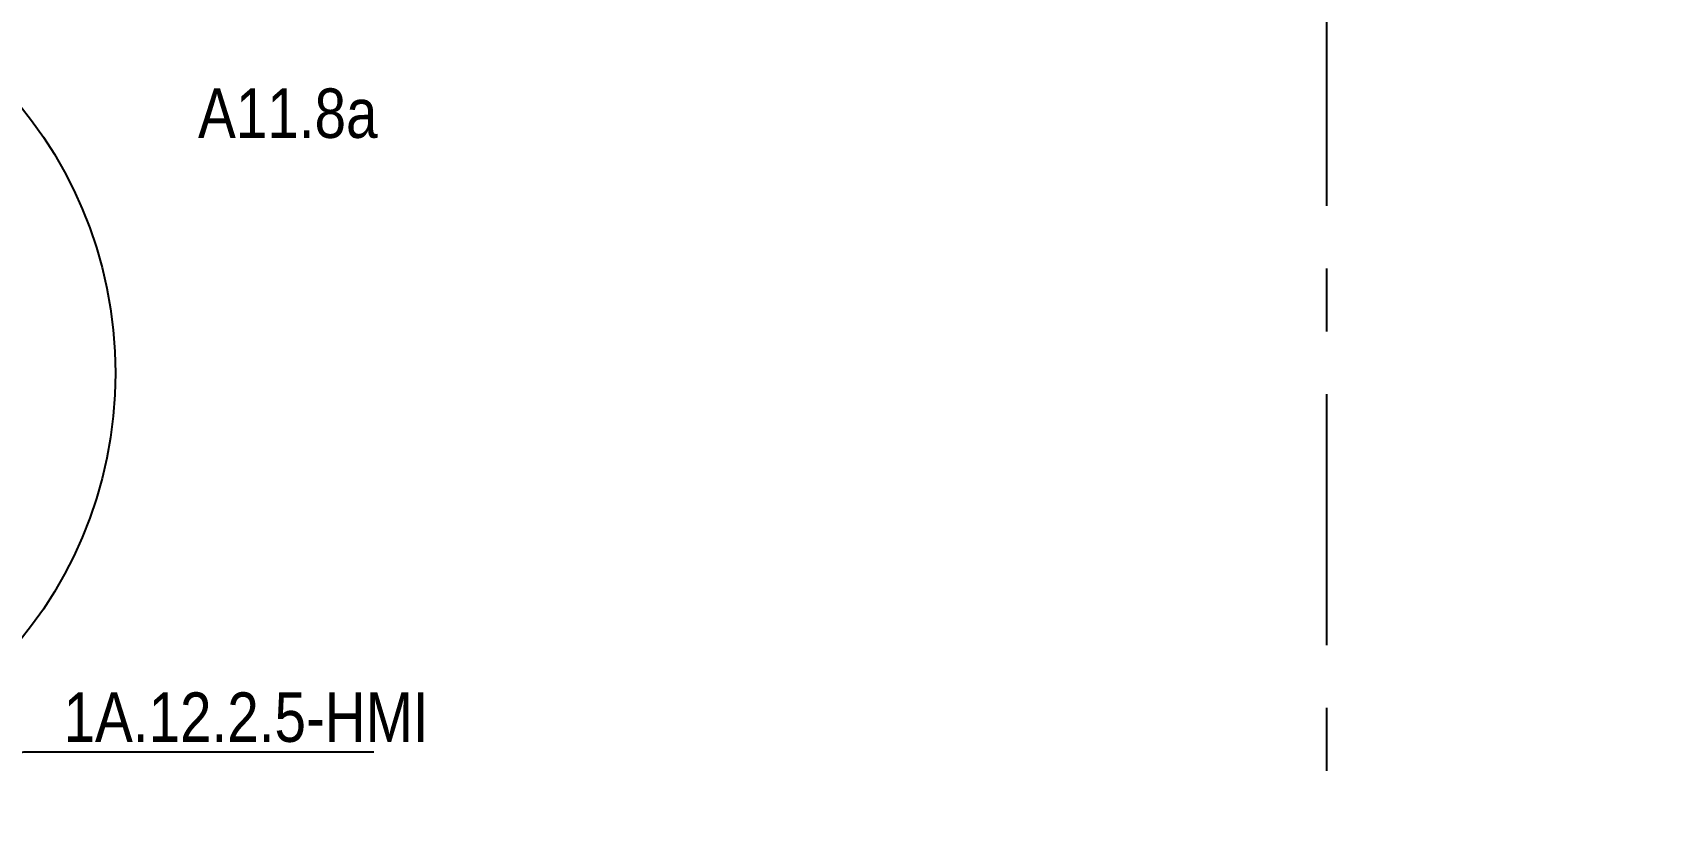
# Model space of a CAD drawing. Header units: millimetres. Extents: x -243740 to 150609, y -473655 to -165121.
# Drawn here: x -211709 to -203535, y -372662 to -368725 of the extents above; entities that cross this region are included whole.
import ezdxf
from ezdxf import colors
from ezdxf.entities.mleader import LeaderData, LeaderLine
from ezdxf.math import Vec2, Vec3

# ---------------------------------------------------------------- set-up
doc = ezdxf.new("R2010")
doc.units = ezdxf.units.MM
doc.linetypes.add('Линия сетки', pattern=[22.225, 12.7, -3.175, 3.175, -3.175])
for name, color, linetype, lineweight in [('0_Авт.', 255, 'Continuous', 5), ('_освещение_dali', 3, 'Continuous', 50), ('DALLI', 6, 'TRAY', 30), ('Аварийное_овещение', 1, 'Continuous', 30)]:
    doc.layers.add(name, color=color, linetype=linetype, lineweight=lineweight)
doc.styles.add('Arial Narrow_6', font='ARIALN.TTF', dxfattribs={"height": 193.245432})
doc.styles.add('ELine', font='txt.shx')
doc.styles.get("Standard").update_dxf_attribs({"font": 'ARIALN.TTF'})
doc.linetypes.add('TRAY', pattern='A,12.119257,["_",ELine,S=4.5,R=90,X=0,Y=-1.555839],0.750382,["_",ELine,S=4.5,R=0,X=0,Y=-0.805849],1.314849,["_",ELine,S=4.5,R=0,X=0,Y=-0.805849],2.250029,["_",ELine,S=4.5,R=90,X=0,Y=-1.555839],13.565483', length=30)

# ---------------------------------------------------------------- blocks, each defined once
blk = doc.blocks.new('A$C453ecf4b')
at = {"layer": 'Аварийное_овещение', "lineweight": 40, "style": 'Arial Narrow_6'}
blk.add_text('А11.8а', height=250, dxfattribs=at).set_placement((23769.2, 28178.4))
blk = doc.blocks.new('_Dot')
at = {"color": 0, "linetype": 'ByBlock', "lineweight": -2}
blk.add_line((-0.5, 0), (-1, 0), dxfattribs=at)
at = {"color": 0, "linetype": 'ByBlock', "const_width": 0.5}
blk.add_lwpolyline([(-0.25, 0, 1), (0.25, 0, 1)], format="xyb", close=True, dxfattribs=at)

msp = doc.modelspace()

# ---------------------------------------------------------------- linework, layer by layer
at = {"layer": 'DALLI', "color": 0, "linetype": 'Линия сетки', "lineweight": -3, "ltscale": 100}
msp.add_lwpolyline([(-205161.7, -353037.3), (-151490, -353037.3), (-151490, -382937.2), (-205161.7, -382937.2)], close=True, dxfattribs=at)
at = {"layer": 'Defpoints', "color": 3, "ltscale": 100}
msp.add_circle((-213422.9, -370448.4), 2134.5, dxfattribs=at)

# ---------------------------------------------------------------- block references
at = {"layer": '_освещение_dali', "ltscale": 100}
msp.add_blockref('A$C453ecf4b', (-234640, -397437.2), dxfattribs=at)

# ---------------------------------------------------------------- leaders
at = {"layer": '0_Авт.', "color": 1}
ml = msp.add_multileader_mtext('Standard', dxfattribs=at)
ml.set_content('1А.12.2.5-HMI', color=1)
ml.set_leader_properties()
ml.set_arrow_properties(name='DOT')
ml.build(insert=Vec2(0, 0))
ml.multileader.update_dxf_attribs({"has_dogleg": 0, "text_left_attachment_type": 6, "text_right_attachment_type": 6, "arrow_head_size": 100})
ctx = ml.context
ctx.base_point, ctx.char_height, ctx.arrow_head_size, ctx.landing_gap_size, ctx.plane_origin = Vec3(-211751.1, -372363.6), 250, 100, 200, Vec3(-135615.8, -245336)
ctx.left_attachment, ctx.right_attachment = 6, 6
notes = []
notes.append((ctx, [(0, (1, 1, 0), (-211759.1, -372363.6), (1, 0), 8, [(1, [(-215006.6, -373184.6)], 0, [])])]))
ctx.mtext.insert, ctx.mtext.width, ctx.mtext.flow_direction = Vec3(-211551.1, -372063.6), 1553.83, 5
for ctx, leaders in notes:
    for number, flags, end, landing, length, lines in leaders:
        leader = LeaderData()
        leader.index, (leader.has_last_leader_line, leader.has_dogleg_vector, leader.attachment_direction) = number, flags
        leader.last_leader_point, leader.dogleg_vector, leader.dogleg_length = Vec3(end), Vec3(landing), length
        for number, points, colour, breaks in lines:
            line = LeaderLine()
            line.index, line.vertices, line.color, line.breaks = number, Vec3.list(points), colors.encode_raw_color(colour), breaks
            leader.lines.append(line)
        ctx.leaders.append(leader)

doc.saveas('drawing.dxf')
